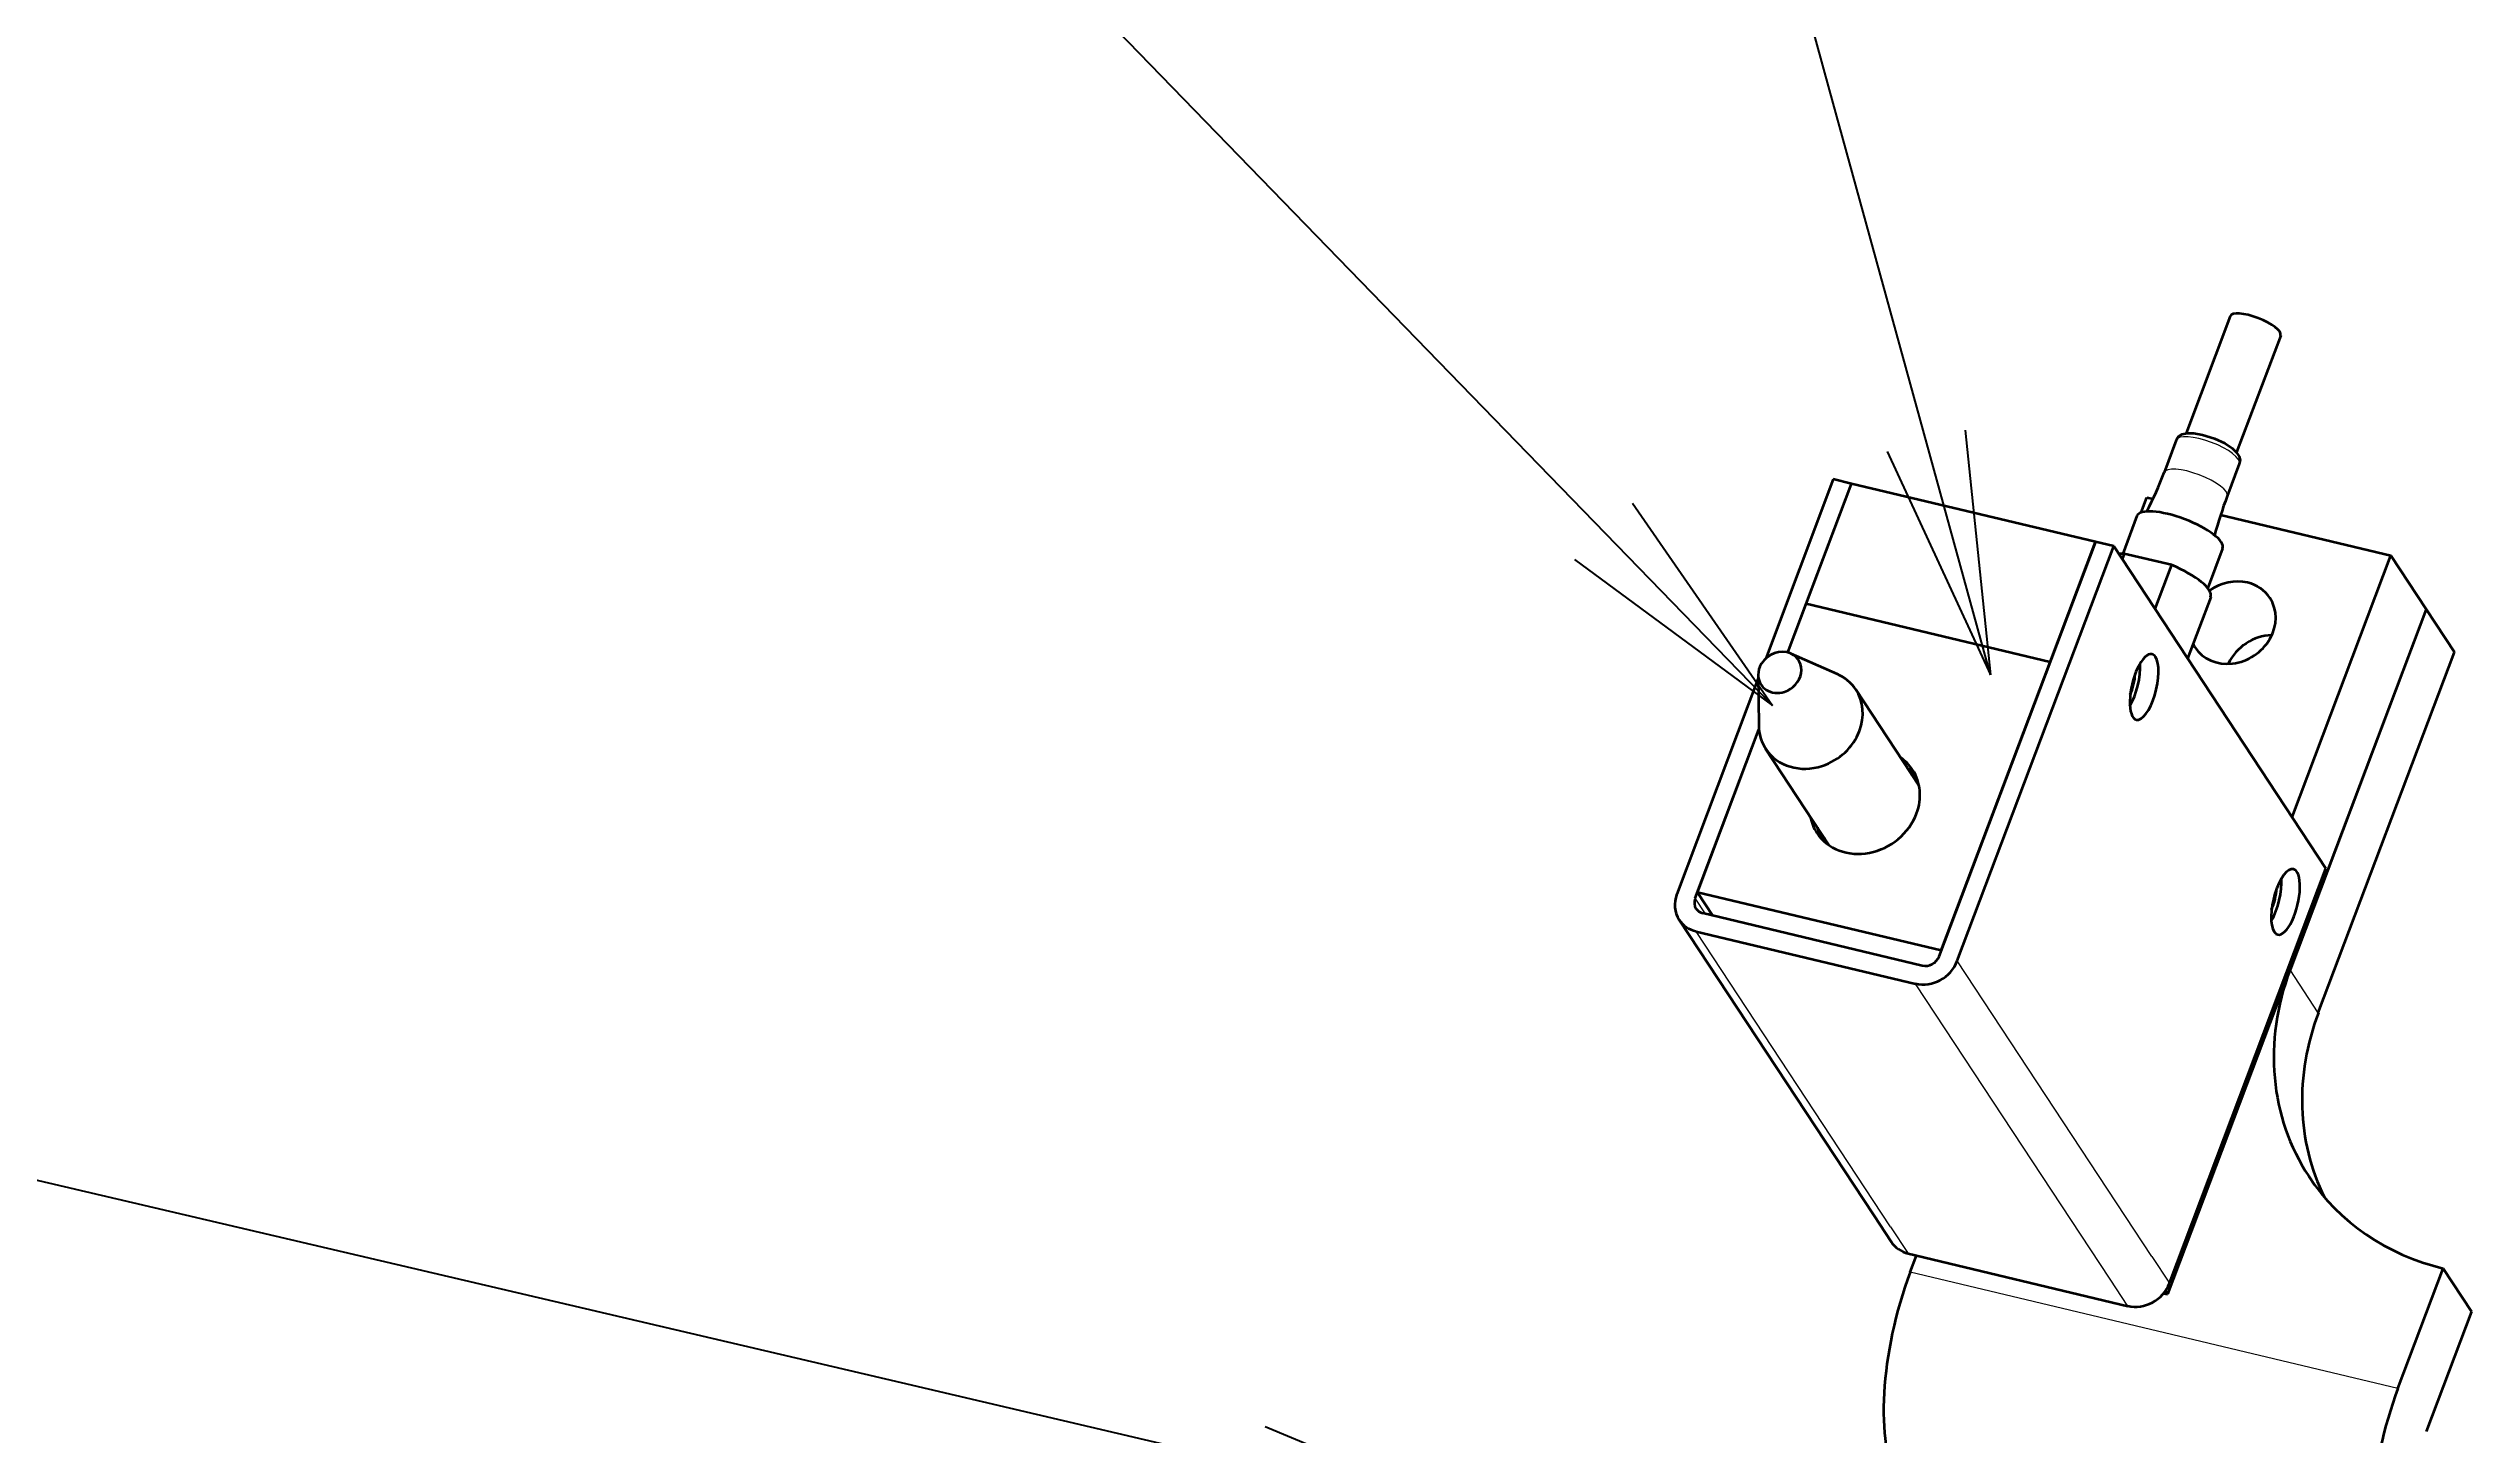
# Model space of a CAD drawing. Header units: millimetres. Extents: x 9439 to 18429, y 1498 to 3280.
# Drawn here: x 10843.6 to 11023.3, y 2293.1 to 2395.6 of the extents above; entities that cross this region are included whole.
import ezdxf

# ---------------------------------------------------------------- set-up
doc = ezdxf.new("R2010")
doc.units = ezdxf.units.MM
doc.layers.add('word_dim', color=253, linetype='Continuous')
doc.styles.get("Standard").update_dxf_attribs({"font": 'romans.shx', "bigfont": 'bigfont.shx'})
doc.dimstyles.new('RS1-6', dxfattribs={"dimscale": 6, "dimtxt": 3.5, "dimasz": 3, "dimexe": 1, "dimexo": 0, "dimgap": 1, "dimtad": 3, "dimdsep": 46, "dimtxsty": 'Standard', "dimblk1": 'OPEN', "dimblk2": 'OPEN', "dimsah": 1, "dimcen": 0, "dimclrd": 256, "dimclre": 256, "dimclrt": 3, "dimadec": 0, "dimazin": 0, "dimtfac": 1, "dimtmove": 0, "dimatfit": 3, "dimldrblk": 'OPEN', "dimfxl": 0, "dimtolj": 1, "dimtzin": 0, "dimarcsym": 0})

# ---------------------------------------------------------------- blocks, each defined once
blk = doc.blocks.new('A$C283119B7')
at = {"color": 7, "lineweight": 35, "ltscale": 0.231913}
blk.add_line((-170.65, 255.78), (-173.92, 247.1), dxfattribs=at)
at = {"color": 7, "lineweight": 35, "ltscale": 0.231902}
blk.add_line((-166.9, 254.36), (-170.18, 245.69), dxfattribs=at)
at = {"color": 7, "lineweight": 35, "ltscale": 0.064311}
for p, q in [((-174.65, 246.59), (-175.55, 244.19)), ((-169.97, 244.83), (-170.87, 242.42))]:
    blk.add_line(p, q, dxfattribs=at)
at = {"color": 7, "lineweight": 35, "ltscale": 0.355063}
blk.add_line((-200.09, 243.68), (-205.1, 230.39), dxfattribs=at)
at = {"color": 7, "lineweight": 35, "ltscale": 0.334568}
blk.add_line((-203.46, 230.83), (-198.73, 243.35), dxfattribs=at)
at = {"color": 7, "lineweight": 35, "ltscale": 0.238189}
for p, q in [((-202.1, 234.44), (-198.73, 243.35)), ((-158.21, 176.24), (-154.84, 185.15))]:
    blk.add_line(p, q, dxfattribs=at)
at = {"color": 7, "lineweight": 35, "ltscale": 0.03487}
blk.add_line((-198.73, 243.35), (-200.09, 243.68), dxfattribs=at)
at = {"color": 7, "lineweight": 35, "ltscale": 0.464944}
blk.add_line((-180.64, 239.04), (-198.73, 243.35), dxfattribs=at)
at = {"color": 7, "lineweight": 35, "ltscale": 0.074741}
blk.add_line((-177.57, 240.96), (-178.62, 238.16), dxfattribs=at)
at = {"color": 7, "lineweight": 35, "ltscale": 0.030177}
blk.add_line((-177.26, 241.21), (-176.83, 242.34), dxfattribs=at)
at = {"color": 7, "lineweight": 35, "ltscale": 0.011966}
blk.add_line((-176.83, 242.34), (-176.37, 242.23), dxfattribs=at)
at = {"color": 7, "lineweight": 35, "ltscale": 0.324261}
blk.add_line((-171.36, 241.04), (-158.74, 238.02), dxfattribs=at)
at = {"color": 7, "lineweight": 35}
for p, q in [((-180.64, 239.04), (-192.25, 208.28)), ((-190.89, 207.96), (-179.29, 238.71)), ((-179.29, 238.71), (-163.55, 214.81)), ((-166.06, 218.63), (-158.74, 238.02)), ((-156.12, 234.04), (-175.29, 183.23)), ((-156.12, 234.04), (-166.21, 207.3)), ((-192.08, 208.73), (-184.01, 230.12)), ((-164.11, 204.11), (-154.02, 230.85)), ((-175.15, 184.05), (-163.55, 214.81)), ((-197.09, 189.09), (-211.52, 211.01))]:
    blk.add_line(p, q, dxfattribs=at)
at = {"color": 7, "lineweight": 35, "ltscale": 0.238188}
for p, q in [((-184.01, 230.12), (-180.64, 239.04)), ((-152.74, 181.96), (-156.11, 173.05))]:
    blk.add_line(p, q, dxfattribs=at)
at = {"color": 7, "lineweight": 35, "ltscale": 0.034873}
blk.add_line((-179.29, 238.71), (-180.64, 239.04), dxfattribs=at)
at = {"color": 7, "lineweight": 35, "ltscale": 0.01083}
blk.add_line((-178.51, 238.16), (-178.66, 237.76), dxfattribs=at)
at = {"color": 7, "lineweight": 35, "ltscale": 0.090035}
blk.add_line((-175, 237.33), (-178.51, 238.16), dxfattribs=at)
at = {"color": 7, "lineweight": 35, "ltscale": 0.087006}
blk.add_line((-175, 237.33), (-176.23, 234.07), dxfattribs=at)
at = {"color": 7, "lineweight": 35, "ltscale": 0.078544}
blk.add_line((-171.21, 238.56), (-172.31, 235.62), dxfattribs=at)
at = {"color": 7, "lineweight": 35, "ltscale": 0.119257}
blk.add_line((-156.12, 234.04), (-158.74, 238.02), dxfattribs=at)
at = {"color": 7, "lineweight": 35, "ltscale": 0.096379}
blk.add_line((-203.46, 230.83), (-202.1, 234.44), dxfattribs=at)
at = {"color": 7, "lineweight": 35, "ltscale": 0.464947}
for p, q in [((-184.01, 230.12), (-202.1, 234.44)), ((-184.01, 230.12), (-202.1, 234.44)), ((-192.08, 208.73), (-210.17, 213.04))]:
    blk.add_line(p, q, dxfattribs=at)
at = {"color": 7, "lineweight": 35, "ltscale": 0.121491}
blk.add_line((-172.09, 234.94), (-173.81, 230.39), dxfattribs=at)
at = {"color": 7, "lineweight": 35, "ltscale": 0.095406}
blk.add_line((-156.12, 234.04), (-154.02, 230.85), dxfattribs=at)
at = {"color": 7, "lineweight": 35, "ltscale": 0.093749}
blk.add_line((-203.25, 230.76), (-199.81, 229.24), dxfattribs=at)
at = {"color": 7, "lineweight": 35, "ltscale": 0.427585}
blk.add_line((-205.66, 228.92), (-211.69, 212.92), dxfattribs=at)
at = {"color": 7, "lineweight": 35, "ltscale": 0.093755}
blk.add_line((-205.66, 229.17), (-205.62, 225.42), dxfattribs=at)
at = {"color": 7, "lineweight": 35, "ltscale": 0.21361}
blk.add_line((-193.73, 220.95), (-198.42, 228.08), dxfattribs=at)
at = {"color": 7, "lineweight": 35, "ltscale": 0.334748}
blk.add_line((-210.33, 212.6), (-205.61, 225.13), dxfattribs=at)
at = {"color": 7, "lineweight": 35, "ltscale": 0.322838}
blk.add_line((-210.17, 213.04), (-205.61, 225.13), dxfattribs=at)
at = {"color": 7, "lineweight": 35, "ltscale": 0.213632}
blk.add_line((-200.41, 216.55), (-205.11, 223.68), dxfattribs=at)
at = {"color": 7, "lineweight": 35, "ltscale": 0.001207}
blk.add_line((-194.51, 222.14), (-194.49, 222.18), dxfattribs=at)
at = {"color": 7, "lineweight": 35, "ltscale": 0.004029}
blk.add_line((-194.3, 221.83), (-194.21, 221.96), dxfattribs=at)
at = {"color": 7, "lineweight": 35, "ltscale": 0.003418}
blk.add_line((-201.17, 217.47), (-201.04, 217.5), dxfattribs=at)
at = {"color": 7, "lineweight": 35, "ltscale": 0.005463}
blk.add_line((-201.04, 217.13), (-200.83, 217.18), dxfattribs=at)
at = {"color": 7, "lineweight": 13, "ltscale": 0.034507}
blk.add_line((-209.58, 211.44), (-210.33, 212.6), dxfattribs=at)
at = {"color": 7, "lineweight": 35, "ltscale": 0.051762}
blk.add_line((-209.03, 211.31), (-210.17, 213.04), dxfattribs=at)
at = {"color": 7, "lineweight": 35, "ltscale": 0.418451}
for p, q in [((-193.49, 207.6), (-209.77, 211.49)), ((-210.27, 210.15), (-193.99, 206.27))]:
    blk.add_line(p, q, dxfattribs=at)
at = {"color": 7, "lineweight": 13}
for p, q in [((-195.84, 188.24), (-210.27, 210.15)), ((-176.46, 186.04), (-190.89, 207.96)), ((-179.56, 184.36), (-193.99, 206.27)), ((-158.21, 176.24), (-194.39, 184.87))]:
    blk.add_line(p, q, dxfattribs=at)
at = {"color": 7, "lineweight": 13, "ltscale": 0.095406}
blk.add_line((-164.11, 204.11), (-166.21, 207.3), dxfattribs=at)
at = {"color": 7, "lineweight": 35, "ltscale": 0.059629}
blk.add_line((-195.78, 187.1), (-197.09, 189.09), dxfattribs=at)
at = {"color": 7, "lineweight": 13, "ltscale": 0.059629}
for p, q in [((-195.84, 188.24), (-194.53, 186.25)), ((-178.25, 182.36), (-179.56, 184.36))]:
    blk.add_line(p, q, dxfattribs=at)
at = {"color": 7, "lineweight": 35, "ltscale": 0.418454}
blk.add_line((-194.53, 186.25), (-178.25, 182.36), dxfattribs=at)
at = {"color": 7, "lineweight": 35, "ltscale": 0.032927}
blk.add_line((-194.39, 184.87), (-193.92, 186.1), dxfattribs=at)
at = {"color": 7, "lineweight": 13, "ltscale": 0.05963}
blk.add_line((-176.46, 186.04), (-175.15, 184.05), dxfattribs=at)
at = {"color": 7, "lineweight": 35, "ltscale": 0.095404}
blk.add_line((-154.84, 185.15), (-152.74, 181.96), dxfattribs=at)
at = {"color": 7, "lineweight": 35, "ltscale": 0.007523}
blk.add_line((-175.45, 183.48), (-175.29, 183.23), dxfattribs=at)
at = {"color": 7, "lineweight": 35, "ltscale": 0.007787}
blk.add_line((-175.59, 183.3), (-175.29, 183.23), dxfattribs=at)
at = {"color": 7, "lineweight": 35}
for points in [[(-174.65, 246.59), (-174.47, 246.85), (-174.21, 247.02), (-173.84, 247.11), (-173.35, 247.1), (-172.71, 246.99)], [(-172.71, 246.99), (-171.82, 246.71), (-171.04, 246.35), (-170.51, 246), (-170.17, 245.68), (-169.99, 245.38), (-169.92, 245.09), (-169.97, 244.83)]]:
    blk.add_lwpolyline(points, dxfattribs=at)
for centre, radius, start, end in [((-204.44, 255.08), 30.87, 333.4713, 339.3345), ((-141.99, 231.53), 30.87, 159.3332, 164.9672), ((-197.38, 217.61), 3.42, 188.9392, 194.3288)]:
    blk.add_arc(centre, radius, start, end, dxfattribs=at)
at = {"color": 7, "lineweight": 13}
blk.add_arc((-195.89, 218.32), 3.93, 61.6309, 65.4705, dxfattribs=at)
at = {"color": 7, "lineweight": 35}
for centre, major_axis, ratio, start_param, end_param in [((-168.78, 255.07), (-1.87, 0.71), 0.303739, 3.141573, 6.283165), ((-174.39, 239.76), (-3.18, 1.2), 0.303739, 3.141573, 6.283165), ((-175.84, 236.35), (-3.74, 1.41), 0.303739, 5.614118, 5.780085), ((-175.84, 236.35), (-3.74, 1.41), 0.303739, 3.141573, 4.603397), ((-170.48, 233.05), (2.78, 1.83), 0.878887, 0.690249, 1.60549), ((-170.48, 233.05), (2.78, 1.83), 0.878887, 6.283166, 6.973434), ((-170.48, 233.05), (2.78, 1.83), 0.878887, 3.141573, 6.283166), ((-167.86, 229.07), (2.78, 1.83), 0.878887, 0.955219, 2.186022), ((-204.06, 229.36), (-1.39, -0.91), 0.878887, 3.658045, 5.203179), ((-204.06, 229.36), (-1.39, -0.91), 0.878887, 1.270905, 3.658045), ((-177.03, 228.28), (-0.58, -2.43), 0.367832, 3.141606, 6.283199), ((-177.03, 228.28), (-0.58, -2.43), 0.367832, 0.000013, 2.808848), ((-177.03, 228.28), (-0.58, -2.43), 0.367832, 2.808848, 3.141606), ((-170.48, 233.05), (2.78, 1.83), 0.878887, 3.042169, 3.141573), ((-204.06, 229.36), (-1.39, -0.91), 0.878887, 5.203179, 5.76685), ((-204.06, 229.36), (-1.39, -0.91), 0.878887, 5.76685, 7.55409), ((-201.76, 225.88), (3.34, 2.2), 0.878887, 0.000011, 0.516452), ((-178.39, 228.6), (-0.58, -2.43), 0.367832, 0.860693, 2.280939), ((-178.39, 228.6), (-0.38, -1.58), 0.367832, 1.065024, 2.077048), ((-201.76, 225.88), (3.34, 2.2), 0.878887, 5.402638, 6.283197), ((-201.76, 225.88), (3.34, 2.2), 0.878887, 2.625257, 3.141604), ((-201.76, 225.88), (-3.34, -2.2), 0.878887, 1.270905, 2.261046), ((-201.76, 225.88), (3.34, 2.2), 0.878887, 3.141604, 4.412497), ((-197.76, 219.8), (3.55, 2.34), 0.878887, 0.000011, 0.344416), ((-197.23, 219), (3.55, 2.34), 0.878887, 0.127948, 0.344416), ((-196.58, 218), (3.81, 2.51), 0.878887, 0.403963, 0.503452), ((-197.76, 219.8), (3.55, 2.34), 0.878887, 5.402638, 6.283197), ((-197.76, 219.8), (-3.55, -2.34), 0.878887, 5.938517, 6.283197), ((-197.76, 219.8), (-3.55, -2.34), 0.878887, 0.000011, 2.261045), ((-197.23, 219), (-3.55, -2.34), 0.878887, 5.938517, 6.155257), ((-166.54, 212.34), (-0.58, -2.43), 0.367832, 3.141606, 5.950441), ((-167.9, 212.67), (0.58, 2.43), 0.367832, 4.002286, 5.422532), ((-166.54, 212.34), (-0.58, -2.43), 0.367832, 0.000013, 3.141606), ((-209.43, 212.38), (2.09, 1.37), 0.878887, 2.261045, 3.141638), ((-209.43, 212.38), (0.835, 0.55), 0.878887, 2.261045, 3.141638), ((-167.9, 212.67), (-0.38, -1.58), 0.367832, 1.065024, 2.077048), ((-209.43, 212.38), (2.09, 1.37), 0.878887, 3.141638, 3.831842), ((-209.43, 212.38), (0.835, 0.55), 0.878887, 3.141638, 3.831842), ((-166.54, 212.34), (-0.58, -2.43), 0.367832, 5.950441, 6.283199), ((-193.15, 208.5), (2.09, 1.37), 0.878887, 3.831842, 5.402638), ((-193.15, 208.5), (0.835, 0.55), 0.878887, 3.831842, 5.402638), ((-148.12, 202.98), (16.7, 11), 0.878887, 2.261045, 3.141638), ((-146.02, 199.79), (-16.7, -11), 0.878887, 5.402638, 6.174458), ((-148.12, 202.98), (16.7, 11), 0.878887, 3.141638, 3.831842), ((-193.69, 188.48), (2.09, 1.37), 0.878887, 3.141638, 3.831842), ((-191.24, 180.09), (2.79, 11.67), 0.367832, 1.238052, 2.808848), ((-177.41, 184.59), (2.09, 1.37), 0.878887, 3.831842, 5.402638), ((-155.06, 171.46), (-2.79, -11.67), 0.367832, 4.379644, 5.950441)]:
    blk.add_ellipse(centre, major_axis=major_axis, ratio=ratio, start_param=start_param, end_param=end_param, dxfattribs=at)
at = {"color": 7, "lineweight": 13}
for centre, major_axis, ratio, start_param, end_param in [((-172.31, 245.71), (-2.34, 0.88), 0.303739, 3.141573, 6.283165), ((-173.21, 243.3), (-2.34, 0.88), 0.303739, 3.141573, 6.283165), ((-196.48, 217.86), (-3.59, -2.36), 0.878887, 3.473884, 3.517329), ((-196.48, 217.86), (-3.59, -2.36), 0.878887, 5.907444, 5.950924)]:
    blk.add_ellipse(centre, major_axis=major_axis, ratio=ratio, start_param=start_param, end_param=end_param, dxfattribs=at)
blk = doc.blocks.new('aa1')
for p, q in [((-0.4, 0.0667), (0, 0)), ((0, 0), (-1, 0)), ((-0.4, -0.0667), (0, 0))]:
    blk.add_line(p, q)
blk = doc.blocks.new('aa2')
blk.add_circle((0, 0), 1)
blk = doc.blocks.new('*D275')
at = {"layer": 'DEFPOINTS', "color": 0, "linetype": 'Continuous', "ltscale": 2}
for p in [(10764.63, 2560.01), (10764.63, 2560.01), (10971.49, 2346.92)]:
    blk.add_point(p, dxfattribs=at)
at = {"layer": 'word_dim', "linetype": 'Continuous', "lineweight": -2, "ltscale": 2}
blk.add_line((10940.15, 2379.2), (10795.97, 2527.72), dxfattribs=at)
at = {"layer": 'word_dim', "linetype": 'Continuous', "lineweight": -2, "ltscale": 2, "xscale": 45, "yscale": 45, "zscale": 45}
for name, p, rotation in [('aa2', (10764.63, 2560.01), 134.1501043080674), ('aa1', (10971.49, 2346.92), 314.1501043080675)]:
    blk.add_blockref(name, p, dxfattribs=dict(at, rotation=rotation))
at = {"layer": 'word_dim', "color": 3, "linetype": 'Continuous', "ltscale": 2, "insert": (10868.06, 2453.46), "char_height": 0.000006, "attachment_point": 5, "rotation": 314.1501}
blk.add_mtext('\\A1;296.99', dxfattribs=at)
blk = doc.blocks.new('_Open')
at = {"color": 0, "lineweight": -2}
for p, q in [((-1, 0.1667), (0, 0)), ((-1, -0.1667), (0, 0)), ((0, 0), (-1, 0))]:
    blk.add_line(p, q, dxfattribs=at)
blk = doc.blocks.new('*D276')
at = {"layer": 'DEFPOINTS', "color": 0, "linetype": 'Continuous', "ltscale": 2}
for p in [(10684.22, 2348.8), (10684.22, 2348.8), (10950.69, 2286.41)]:
    blk.add_point(p, dxfattribs=at)
at = {"layer": 'word_dim', "linetype": 'Continuous', "lineweight": -2, "ltscale": 2}
blk.add_line((10906.88, 2296.67), (10728.03, 2338.54), dxfattribs=at)
at = {"layer": 'word_dim', "linetype": 'Continuous', "lineweight": -2, "ltscale": 2, "xscale": 45, "yscale": 45, "zscale": 45}
for name, p, rotation in [('aa2', (10684.22, 2348.8), 166.8232565794167), ('aa1', (10950.69, 2286.41), 346.8232565794167)]:
    blk.add_blockref(name, p, dxfattribs=dict(at, rotation=rotation))
at = {"layer": 'word_dim', "color": 3, "linetype": 'Continuous', "ltscale": 2, "insert": (10817.46, 2317.6), "char_height": 0.000006, "attachment_point": 5, "rotation": 346.8233}
blk.add_mtext('\\A1;273.68', dxfattribs=at)
blk = doc.blocks.new('*D277')
at = {"layer": 'DEFPOINTS', "color": 0, "linetype": 'Continuous', "ltscale": 2}
for p in [(10916.75, 2606.89), (10916.75, 2606.89), (10987.67, 2349.19)]:
    blk.add_point(p, dxfattribs=at)
at = {"layer": 'word_dim', "linetype": 'Continuous', "lineweight": -2, "ltscale": 2}
blk.add_line((10975.73, 2392.58), (10928.69, 2563.5), dxfattribs=at)
at = {"layer": 'word_dim', "linetype": 'Continuous', "lineweight": -2, "ltscale": 2, "xscale": 45, "yscale": 45, "zscale": 45}
for name, p, rotation in [('aa2', (10916.75, 2606.89), 105.3876629440625), ('aa1', (10987.67, 2349.19), 285.3876629440625)]:
    blk.add_blockref(name, p, dxfattribs=dict(at, rotation=rotation))
at = {"layer": 'word_dim', "color": 3, "linetype": 'Continuous', "ltscale": 2, "insert": (10952.21, 2478.04), "char_height": 0.000006, "attachment_point": 5, "rotation": 285.3877}
blk.add_mtext('\\A1;267.27', dxfattribs=at)

msp = doc.modelspace()

# ---------------------------------------------------------------- block references
at = {"layer": 'word_dim', "linetype": 'Continuous', "ltscale": 2}
msp.add_blockref('A$C283119B7', (11176.09, 2120.008), dxfattribs=at)

# ---------------------------------------------------------------- dimensions: what is measured, and where the dimension line sits
at = {"layer": 'word_dim', "color": 3, "linetype": 'Continuous', "ltscale": 2}
for p1, p2, picture, middle in [((10987.672, 2349.193), (10916.752, 2606.885), '*D277', (10952.212, 2478.039)), ((10971.491, 2346.915), (10764.627, 2560.009), '*D275', (10868.059, 2453.462)), ((10950.693, 2286.41), (10684.219, 2348.797), '*D276', (10817.456, 2317.604))]:
    dim = msp.add_aligned_dim(p1=p1, p2=p2, distance=0, dimstyle='RS1-6', override={"dimtxt": 1e-06, "dimasz": 7.5, "dimgap": 0, "dimblk1": 'aa1', "dimblk2": 'aa2', "dimse1": 1, "dimse2": 1}, dxfattribs=at)
    dim.commit()
    dim.dimension.update_dxf_attribs({"geometry": picture, "text_midpoint": middle})

doc.saveas('drawing.dxf')
